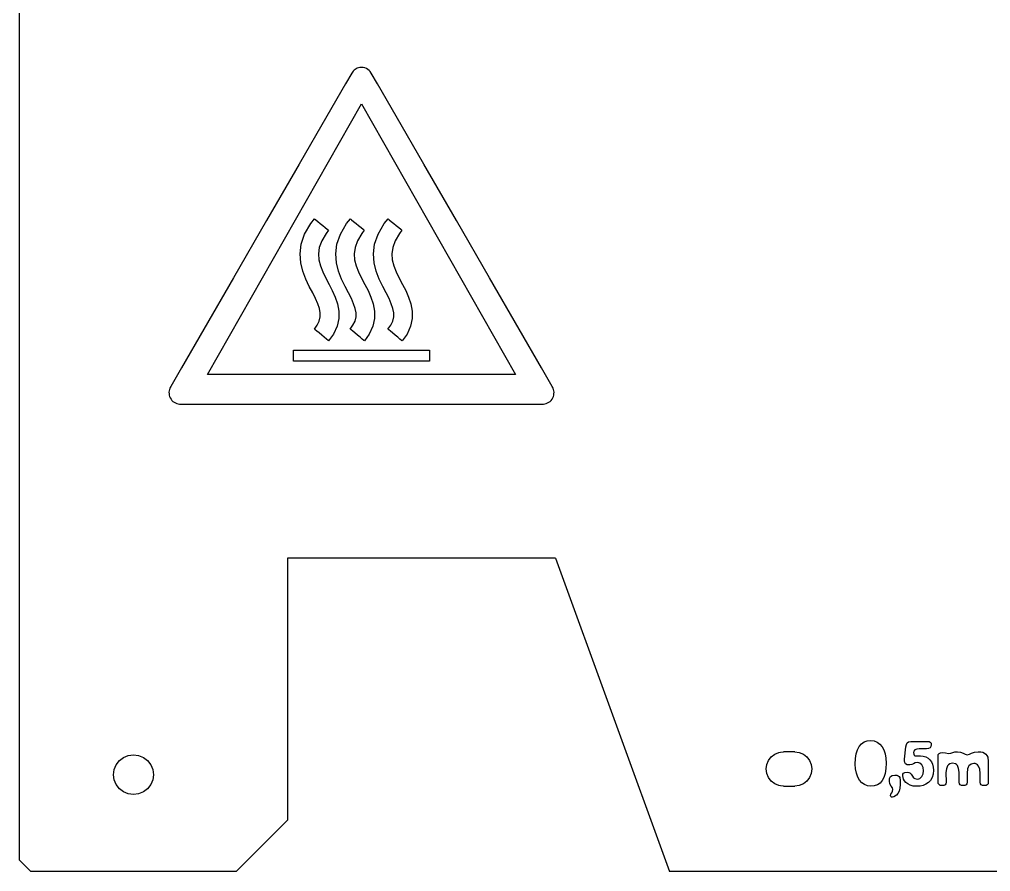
# Model space of a CAD drawing. Header units: metres. Extents: x 1009 to 1353, y 2479 to 2778.
# Drawn here: x 1009.3 to 1094.5, y 2479 to 2553.8 of the extents above; entities that cross this region are included whole.
import ezdxf

# ---------------------------------------------------------------- set-up
doc = ezdxf.new("R2010")
doc.units = ezdxf.units.M

msp = doc.modelspace()

# ---------------------------------------------------------------- linework, layer by layer
at = {"layer": 'COMPONENT10'}
for p, q in [((1040.758, 2534.934, 0), (1041.302, 2535.866, 0)), ((1041.302, 2535.866, 0), (1041.637, 2536.264, 0)), ((1041.637, 2536.264, 0), (1041.741, 2536.178, 0)), ((1041.741, 2536.178, 0), (1041.914, 2536.035, 0)), ((1041.914, 2536.035, 0), (1042.129, 2535.858, 0)), ((1042.129, 2535.858, 0), (1042.358, 2535.669, 0)), ((1042.358, 2535.669, 0), (1042.573, 2535.492, 0)), ((1040.456, 2534.047, 0), (1040.758, 2534.934, 0)), ((1042.65, 2534.967, 0), (1042.268, 2534.344, 0)), ((1042.573, 2535.492, 0), (1042.747, 2535.349, 0)), ((1042.851, 2535.263, 0), (1042.65, 2534.967, 0)), ((1042.747, 2535.349, 0), (1042.851, 2535.263, 0)), ((1040.355, 2533.208, 0), (1040.456, 2534.047, 0)), ((1042.268, 2534.344, 0), (1042.048, 2533.759, 0)), ((1040.417, 2532.416, 0), (1040.355, 2533.208, 0)), ((1042.048, 2533.759, 0), (1041.969, 2533.204, 0)), ((1041.969, 2533.204, 0), (1042.008, 2532.667, 0)), ((1040.6, 2531.674, 0), (1040.417, 2532.416, 0)), ((1042.008, 2532.667, 0), (1042.144, 2532.138, 0)), ((1040.865, 2530.981, 0), (1040.6, 2531.674, 0)), ((1042.144, 2532.138, 0), (1042.354, 2531.607, 0)), ((1042.354, 2531.607, 0), (1042.618, 2531.064, 0)), ((1041.171, 2530.338, 0), (1040.865, 2530.981, 0)), ((1042.618, 2531.064, 0), (1042.905, 2530.514, 0)), ((1041.471, 2529.761, 0), (1041.171, 2530.338, 0)), ((1041.719, 2529.269, 0), (1041.471, 2529.761, 0)), ((1042.905, 2530.514, 0), (1043.18, 2529.97, 0)), ((1043.18, 2529.97, 0), (1043.433, 2529.396, 0)), ((1041.919, 2528.822, 0), (1041.719, 2529.269, 0)), ((1043.433, 2529.396, 0), (1043.632, 2528.796, 0)), ((1042.061, 2528.411, 0), (1041.919, 2528.822, 0)), ((1042.136, 2528.026, 0), (1042.061, 2528.411, 0)), ((1042.134, 2527.656, 0), (1042.136, 2528.026, 0)), ((1043.632, 2528.796, 0), (1043.749, 2528.171, 0)), ((1043.749, 2528.171, 0), (1043.752, 2527.522, 0)), ((1041.863, 2526.924, 0), (1042.046, 2527.292, 0)), ((1042.046, 2527.292, 0), (1042.134, 2527.656, 0)), ((1043.752, 2527.522, 0), (1043.611, 2526.852, 0)), ((1041.625, 2526.597, 0), (1041.863, 2526.924, 0)), ((1041.69, 2526.542, 0), (1041.625, 2526.597, 0)), ((1041.836, 2526.419, 0), (1041.69, 2526.542, 0)), ((1042.035, 2526.252, 0), (1041.836, 2526.419, 0)), ((1043.611, 2526.852, 0), (1043.296, 2526.163, 0)), ((1042.26, 2526.064, 0), (1042.035, 2526.252, 0)), ((1042.483, 2525.877, 0), (1042.26, 2526.064, 0)), ((1042.676, 2525.714, 0), (1042.483, 2525.877, 0)), ((1042.812, 2525.6, 0), (1042.676, 2525.714, 0)), ((1042.864, 2525.557, 0), (1042.812, 2525.6, 0)), ((1043.296, 2526.163, 0), (1042.864, 2525.557, 0))]:
    msp.add_line(p, q, dxfattribs=at)
at = {"layer": 'COMPONENT6'}
for p, q in [((1082.698, 2489.339, 0), (1082.809, 2489.695, 0)), ((1082.809, 2489.695, 0), (1082.964, 2489.986, 0)), ((1082.964, 2489.986, 0), (1083.16, 2490.213, 0)), ((1083.16, 2490.213, 0), (1083.394, 2490.375, 0)), ((1083.394, 2490.375, 0), (1083.666, 2490.472, 0)), ((1083.666, 2490.472, 0), (1083.975, 2490.505, 0)), ((1083.975, 2490.505, 0), (1084.271, 2490.469, 0)), ((1084.271, 2490.469, 0), (1084.535, 2490.364, 0)), ((1084.535, 2490.364, 0), (1084.766, 2490.194, 0)), ((1084.766, 2490.194, 0), (1084.958, 2489.965, 0)), ((1084.958, 2489.965, 0), (1085.111, 2489.681, 0)), ((1085.111, 2489.681, 0), (1085.224, 2489.344, 0)), ((1086.941, 2488.88, 0), (1087.058, 2489.949, 0)), ((1087.058, 2489.949, 0), (1087.102, 2490.159, 0)), ((1087.102, 2490.159, 0), (1087.176, 2490.31, 0)), ((1087.176, 2490.31, 0), (1087.293, 2490.4, 0)), ((1087.293, 2490.4, 0), (1087.469, 2490.43, 0)), ((1087.469, 2490.43, 0), (1088.923, 2490.43, 0)), ((1087.847, 2489.677, 0), (1087.757, 2489.573, 0)), ((1087.997, 2489.75, 0), (1087.847, 2489.677, 0)), ((1088.208, 2489.774, 0), (1087.997, 2489.75, 0)), ((1088.864, 2489.774, 0), (1088.208, 2489.774, 0)), ((1089.037, 2489.796, 0), (1088.864, 2489.774, 0)), ((1088.923, 2490.43, 0), (1089.077, 2490.411, 0)), ((1089.166, 2489.862, 0), (1089.037, 2489.796, 0)), ((1089.077, 2490.411, 0), (1089.187, 2490.354, 0)), ((1089.248, 2489.972, 0), (1089.166, 2489.862, 0)), ((1089.187, 2490.354, 0), (1089.253, 2490.259, 0)), ((1089.275, 2490.126, 0), (1089.248, 2489.972, 0)), ((1089.253, 2490.259, 0), (1089.275, 2490.126, 0)), ((1082.609, 2488.436, 0), (1082.631, 2488.919, 0)), ((1082.631, 2488.919, 0), (1082.698, 2489.339, 0)), ((1085.224, 2489.344, 0), (1085.295, 2488.959, 0)), ((1085.295, 2488.959, 0), (1085.318, 2488.53, 0)), ((1086.929, 2488.792, 0), (1086.941, 2488.88, 0)), ((1087.757, 2489.573, 0), (1087.727, 2489.456, 0)), ((1087.727, 2489.456, 0), (1087.739, 2489.319, 0)), ((1087.739, 2489.319, 0), (1087.777, 2489.224, 0)), ((1087.777, 2489.224, 0), (1087.848, 2489.169, 0)), ((1087.848, 2489.169, 0), (1087.961, 2489.15, 0)), ((1087.961, 2489.15, 0), (1088.167, 2489.156, 0)), ((1088.167, 2489.156, 0), (1088.325, 2489.162, 0)), ((1088.325, 2489.162, 0), (1088.568, 2489.14, 0)), ((1088.568, 2489.14, 0), (1088.791, 2489.074, 0)), ((1088.791, 2489.074, 0), (1088.989, 2488.966, 0)), ((1088.989, 2488.966, 0), (1089.155, 2488.819, 0)), ((1089.155, 2488.819, 0), (1089.288, 2488.635, 0)), ((1089.869, 2489.139, 0), (1089.892, 2489.274, 0)), ((1089.869, 2486.888, 0), (1089.869, 2489.139, 0)), ((1089.892, 2489.274, 0), (1089.963, 2489.374, 0)), ((1089.963, 2489.374, 0), (1090.08, 2489.436, 0)), ((1090.08, 2489.436, 0), (1090.244, 2489.456, 0)), ((1090.244, 2489.456, 0), (1090.534, 2489.415, 0)), ((1090.534, 2489.415, 0), (1090.795, 2489.374, 0)), ((1090.795, 2489.374, 0), (1090.977, 2489.397, 0)), ((1090.977, 2489.397, 0), (1091.153, 2489.45, 0)), ((1091.153, 2489.45, 0), (1091.341, 2489.503, 0)), ((1091.341, 2489.503, 0), (1091.569, 2489.526, 0)), ((1091.569, 2489.526, 0), (1091.851, 2489.485, 0)), ((1091.851, 2489.485, 0), (1092.065, 2489.392, 0)), ((1092.065, 2489.392, 0), (1092.247, 2489.298, 0)), ((1092.247, 2489.298, 0), (1092.437, 2489.257, 0)), ((1092.437, 2489.257, 0), (1092.619, 2489.298, 0)), ((1092.619, 2489.298, 0), (1092.815, 2489.392, 0)), ((1092.815, 2489.392, 0), (1093.064, 2489.485, 0)), ((1093.064, 2489.485, 0), (1093.399, 2489.526, 0)), ((1093.399, 2489.526, 0), (1093.612, 2489.513, 0)), ((1093.612, 2489.513, 0), (1093.794, 2489.472, 0)), ((1093.794, 2489.472, 0), (1093.946, 2489.404, 0)), ((1093.946, 2489.404, 0), (1094.067, 2489.309, 0)), ((1094.067, 2489.309, 0), (1094.159, 2489.188, 0)), ((1094.159, 2489.188, 0), (1094.225, 2489.041, 0)), ((1094.225, 2489.041, 0), (1094.278, 2488.67, 0)), ((1082.634, 2488.016, 0), (1082.609, 2488.436, 0)), ((1082.709, 2487.636, 0), (1082.634, 2488.016, 0)), ((1085.297, 2488.042, 0), (1085.233, 2487.623, 0)), ((1085.318, 2488.53, 0), (1085.297, 2488.042, 0)), ((1086.929, 2488.716, 0), (1086.929, 2488.792, 0)), ((1086.953, 2488.565, 0), (1086.929, 2488.716, 0)), ((1087.026, 2488.454, 0), (1086.953, 2488.565, 0)), ((1087.165, 2488.386, 0), (1087.026, 2488.454, 0)), ((1087.387, 2488.364, 0), (1087.165, 2488.386, 0)), ((1087.577, 2488.396, 0), (1087.387, 2488.364, 0)), ((1087.718, 2488.469, 0), (1087.577, 2488.396, 0)), ((1087.868, 2488.542, 0), (1087.718, 2488.469, 0)), ((1088.09, 2488.575, 0), (1087.868, 2488.542, 0)), ((1088.285, 2488.523, 0), (1088.09, 2488.575, 0)), ((1088.448, 2488.37, 0), (1088.285, 2488.523, 0)), ((1088.558, 2488.134, 0), (1088.448, 2488.37, 0)), ((1088.595, 2487.837, 0), (1088.558, 2488.134, 0)), ((1089.288, 2488.635, 0), (1089.389, 2488.418, 0)), ((1089.389, 2488.418, 0), (1089.453, 2488.17, 0)), ((1089.453, 2488.17, 0), (1089.474, 2487.896, 0)), ((1090.598, 2488.03, 0), (1090.561, 2487.685, 0)), ((1090.708, 2488.289, 0), (1090.598, 2488.03, 0)), ((1090.79, 2488.384, 0), (1090.708, 2488.289, 0)), ((1090.891, 2488.452, 0), (1090.79, 2488.384, 0)), ((1091.01, 2488.493, 0), (1090.891, 2488.452, 0)), ((1091.147, 2488.506, 0), (1091.01, 2488.493, 0)), ((1091.393, 2488.456, 0), (1091.147, 2488.506, 0)), ((1091.49, 2488.392, 0), (1091.393, 2488.456, 0)), ((1091.569, 2488.304, 0), (1091.49, 2488.392, 0)), ((1091.674, 2488.057, 0), (1091.569, 2488.304, 0)), ((1091.71, 2487.72, 0), (1091.674, 2488.057, 0)), ((1092.455, 2488.03, 0), (1092.414, 2487.65, 0)), ((1092.506, 2488.176, 0), (1092.455, 2488.03, 0)), ((1092.578, 2488.292, 0), (1092.506, 2488.176, 0)), ((1092.765, 2488.444, 0), (1092.578, 2488.292, 0)), ((1093, 2488.494, 0), (1092.765, 2488.444, 0)), ((1093.129, 2488.48, 0), (1093, 2488.494, 0)), ((1093.242, 2488.437, 0), (1093.129, 2488.48, 0)), ((1093.339, 2488.366, 0), (1093.242, 2488.437, 0)), ((1093.419, 2488.266, 0), (1093.339, 2488.366, 0)), ((1093.526, 2487.989, 0), (1093.419, 2488.266, 0)), ((1093.562, 2487.615, 0), (1093.526, 2487.989, 0)), ((1094.278, 2488.67, 0), (1094.278, 2486.852, 0)), ((1082.828, 2487.303, 0), (1082.709, 2487.636, 0)), ((1082.984, 2487.023, 0), (1082.828, 2487.303, 0)), ((1085.127, 2487.273, 0), (1084.978, 2486.991, 0)), ((1085.233, 2487.623, 0), (1085.127, 2487.273, 0)), ((1085.598, 2486.953, 0), (1085.621, 2487.186, 0)), ((1085.621, 2487.186, 0), (1085.689, 2487.346, 0)), ((1085.689, 2487.346, 0), (1085.832, 2487.439, 0)), ((1085.832, 2487.439, 0), (1086.079, 2487.469, 0)), ((1086.079, 2487.469, 0), (1086.248, 2487.455, 0)), ((1086.248, 2487.455, 0), (1086.369, 2487.411, 0)), ((1086.369, 2487.411, 0), (1086.451, 2487.34, 0)), ((1086.451, 2487.34, 0), (1086.506, 2487.247, 0)), ((1086.506, 2487.247, 0), (1086.547, 2486.989, 0)), ((1086.777, 2487.405, 0), (1086.793, 2487.539, 0)), ((1086.838, 2487.123, 0), (1086.777, 2487.405, 0)), ((1086.793, 2487.539, 0), (1086.841, 2487.639, 0)), ((1086.92, 2486.969, 0), (1086.838, 2487.123, 0)), ((1086.841, 2487.639, 0), (1086.951, 2487.701, 0)), ((1086.951, 2487.701, 0), (1087.152, 2487.721, 0)), ((1087.152, 2487.721, 0), (1087.299, 2487.709, 0)), ((1087.299, 2487.709, 0), (1087.404, 2487.663, 0)), ((1087.404, 2487.663, 0), (1087.501, 2487.56, 0)), ((1087.501, 2487.56, 0), (1087.621, 2487.381, 0)), ((1087.621, 2487.381, 0), (1087.729, 2487.239, 0)), ((1087.729, 2487.239, 0), (1087.841, 2487.164, 0)), ((1087.841, 2487.164, 0), (1088.043, 2487.123, 0)), ((1088.043, 2487.123, 0), (1088.175, 2487.139, 0)), ((1088.175, 2487.139, 0), (1088.287, 2487.187, 0)), ((1088.287, 2487.187, 0), (1088.46, 2487.357, 0)), ((1088.46, 2487.357, 0), (1088.562, 2487.588, 0)), ((1088.562, 2487.588, 0), (1088.595, 2487.837, 0)), ((1089.351, 2487.255, 0), (1089.208, 2487.012, 0)), ((1089.443, 2487.548, 0), (1089.351, 2487.255, 0)), ((1089.474, 2487.896, 0), (1089.443, 2487.548, 0)), ((1090.561, 2487.685, 0), (1090.573, 2486.852, 0)), ((1091.721, 2486.852, 0), (1091.71, 2487.72, 0)), ((1092.414, 2487.65, 0), (1092.426, 2486.852, 0)), ((1093.574, 2486.852, 0), (1093.562, 2487.615, 0)), ((1083.179, 2486.8, 0), (1082.984, 2487.023, 0)), ((1083.41, 2486.634, 0), (1083.179, 2486.8, 0)), ((1083.671, 2486.53, 0), (1083.41, 2486.634, 0)), ((1083.958, 2486.496, 0), (1083.671, 2486.53, 0)), ((1084.277, 2486.527, 0), (1083.958, 2486.496, 0)), ((1084.553, 2486.62, 0), (1084.277, 2486.527, 0)), ((1084.787, 2486.775, 0), (1084.553, 2486.62, 0)), ((1084.978, 2486.991, 0), (1084.787, 2486.775, 0)), ((1085.636, 2486.695, 0), (1085.598, 2486.953, 0)), ((1085.762, 2486.508, 0), (1085.636, 2486.695, 0)), ((1085.868, 2486.364, 0), (1085.762, 2486.508, 0)), ((1085.903, 2486.214, 0), (1085.868, 2486.364, 0)), ((1086.523, 2486.323, 0), (1086.451, 2486.062, 0)), ((1086.547, 2486.66, 0), (1086.523, 2486.323, 0)), ((1086.547, 2486.989, 0), (1086.547, 2486.66, 0)), ((1087.044, 2486.824, 0), (1086.92, 2486.969, 0)), ((1087.211, 2486.695, 0), (1087.044, 2486.824, 0)), ((1087.425, 2486.587, 0), (1087.211, 2486.695, 0)), ((1087.692, 2486.514, 0), (1087.425, 2486.587, 0)), ((1088.02, 2486.49, 0), (1087.692, 2486.514, 0)), ((1088.293, 2486.51, 0), (1088.02, 2486.49, 0)), ((1088.559, 2486.569, 0), (1088.293, 2486.51, 0)), ((1088.808, 2486.671, 0), (1088.559, 2486.569, 0)), ((1089.026, 2486.818, 0), (1088.808, 2486.671, 0)), ((1089.208, 2487.012, 0), (1089.026, 2486.818, 0)), ((1089.891, 2486.739, 0), (1089.869, 2486.888, 0)), ((1089.957, 2486.633, 0), (1089.891, 2486.739, 0)), ((1090.067, 2486.569, 0), (1089.957, 2486.633, 0)), ((1090.221, 2486.548, 0), (1090.067, 2486.569, 0)), ((1090.375, 2486.567, 0), (1090.221, 2486.548, 0)), ((1090.485, 2486.624, 0), (1090.375, 2486.567, 0)), ((1090.551, 2486.719, 0), (1090.485, 2486.624, 0)), ((1090.573, 2486.852, 0), (1090.551, 2486.719, 0)), ((1091.743, 2486.719, 0), (1091.721, 2486.852, 0)), ((1091.809, 2486.624, 0), (1091.743, 2486.719, 0)), ((1091.919, 2486.567, 0), (1091.809, 2486.624, 0)), ((1092.073, 2486.548, 0), (1091.919, 2486.567, 0)), ((1092.228, 2486.567, 0), (1092.073, 2486.548, 0)), ((1092.338, 2486.624, 0), (1092.228, 2486.567, 0)), ((1092.404, 2486.719, 0), (1092.338, 2486.624, 0)), ((1092.426, 2486.852, 0), (1092.404, 2486.719, 0)), ((1093.596, 2486.719, 0), (1093.574, 2486.852, 0)), ((1093.662, 2486.624, 0), (1093.596, 2486.719, 0)), ((1093.772, 2486.567, 0), (1093.662, 2486.624, 0)), ((1093.926, 2486.548, 0), (1093.772, 2486.567, 0)), ((1094.08, 2486.567, 0), (1093.926, 2486.548, 0)), ((1094.19, 2486.624, 0), (1094.08, 2486.567, 0)), ((1094.256, 2486.719, 0), (1094.19, 2486.624, 0)), ((1094.278, 2486.852, 0), (1094.256, 2486.719, 0)), ((1085.704, 2485.675, 0), (1085.736, 2485.81, 0)), ((1085.742, 2485.59, 0), (1085.704, 2485.675, 0)), ((1085.736, 2485.81, 0), (1085.803, 2485.927, 0)), ((1085.795, 2485.548, 0), (1085.742, 2485.59, 0)), ((1085.88, 2485.534, 0), (1085.795, 2485.548, 0)), ((1085.803, 2485.927, 0), (1085.871, 2486.053, 0)), ((1085.871, 2486.053, 0), (1085.903, 2486.214, 0)), ((1086.003, 2485.569, 0), (1085.88, 2485.534, 0)), ((1086.231, 2485.722, 0), (1086.003, 2485.569, 0)), ((1086.347, 2485.865, 0), (1086.231, 2485.722, 0)), ((1086.451, 2486.062, 0), (1086.347, 2485.865, 0))]:
    msp.add_line(p, q, dxfattribs=at)
at = {"layer": 'COMPONENT7'}
for p, q in [((1034.314, 2534.934, 0), (1034.858, 2535.866, 0)), ((1034.858, 2535.866, 0), (1035.193, 2536.264, 0)), ((1035.193, 2536.264, 0), (1035.297, 2536.178, 0)), ((1035.297, 2536.178, 0), (1035.471, 2536.035, 0)), ((1035.471, 2536.035, 0), (1035.686, 2535.858, 0)), ((1035.686, 2535.858, 0), (1035.915, 2535.669, 0)), ((1035.915, 2535.669, 0), (1036.13, 2535.492, 0)), ((1034.012, 2534.047, 0), (1034.314, 2534.934, 0)), ((1036.206, 2534.967, 0), (1035.824, 2534.344, 0)), ((1036.13, 2535.492, 0), (1036.303, 2535.349, 0)), ((1036.407, 2535.263, 0), (1036.206, 2534.967, 0)), ((1036.303, 2535.349, 0), (1036.407, 2535.263, 0)), ((1033.912, 2533.208, 0), (1034.012, 2534.047, 0)), ((1035.824, 2534.344, 0), (1035.605, 2533.759, 0)), ((1033.974, 2532.416, 0), (1033.912, 2533.208, 0)), ((1035.605, 2533.759, 0), (1035.525, 2533.204, 0)), ((1035.525, 2533.204, 0), (1035.565, 2532.667, 0)), ((1034.157, 2531.674, 0), (1033.974, 2532.416, 0)), ((1035.565, 2532.667, 0), (1035.701, 2532.138, 0)), ((1034.422, 2530.981, 0), (1034.157, 2531.674, 0)), ((1035.701, 2532.138, 0), (1035.911, 2531.607, 0)), ((1035.911, 2531.607, 0), (1036.175, 2531.064, 0)), ((1034.728, 2530.338, 0), (1034.422, 2530.981, 0)), ((1036.175, 2531.064, 0), (1036.462, 2530.514, 0)), ((1035.028, 2529.761, 0), (1034.728, 2530.338, 0)), ((1035.276, 2529.269, 0), (1035.028, 2529.761, 0)), ((1036.462, 2530.514, 0), (1036.737, 2529.97, 0)), ((1036.737, 2529.97, 0), (1036.989, 2529.396, 0)), ((1035.476, 2528.822, 0), (1035.276, 2529.269, 0)), ((1036.989, 2529.396, 0), (1037.189, 2528.796, 0)), ((1035.618, 2528.411, 0), (1035.476, 2528.822, 0)), ((1035.692, 2528.026, 0), (1035.618, 2528.411, 0)), ((1035.69, 2527.656, 0), (1035.692, 2528.026, 0)), ((1037.189, 2528.796, 0), (1037.305, 2528.171, 0)), ((1037.305, 2528.171, 0), (1037.308, 2527.522, 0)), ((1035.419, 2526.924, 0), (1035.602, 2527.292, 0)), ((1035.602, 2527.292, 0), (1035.69, 2527.656, 0)), ((1037.308, 2527.522, 0), (1037.167, 2526.852, 0)), ((1035.181, 2526.597, 0), (1035.419, 2526.924, 0)), ((1035.246, 2526.542, 0), (1035.181, 2526.597, 0)), ((1035.392, 2526.419, 0), (1035.246, 2526.542, 0)), ((1035.592, 2526.252, 0), (1035.392, 2526.419, 0)), ((1037.167, 2526.852, 0), (1036.852, 2526.163, 0)), ((1035.816, 2526.064, 0), (1035.592, 2526.252, 0)), ((1036.039, 2525.877, 0), (1035.816, 2526.064, 0)), ((1036.233, 2525.714, 0), (1036.039, 2525.877, 0)), ((1036.369, 2525.6, 0), (1036.233, 2525.714, 0)), ((1036.42, 2525.557, 0), (1036.369, 2525.6, 0)), ((1036.852, 2526.163, 0), (1036.42, 2525.557, 0))]:
    msp.add_line(p, q, dxfattribs=at)
at = {"layer": 'COMPONENT9'}
for p, q in [((1037.452, 2534.934, 0), (1037.996, 2535.866, 0)), ((1037.996, 2535.866, 0), (1038.331, 2536.264, 0)), ((1038.331, 2536.264, 0), (1038.435, 2536.178, 0)), ((1038.435, 2536.178, 0), (1038.609, 2536.035, 0)), ((1038.609, 2536.035, 0), (1038.824, 2535.858, 0)), ((1038.824, 2535.858, 0), (1039.053, 2535.669, 0)), ((1039.053, 2535.669, 0), (1039.268, 2535.492, 0)), ((1037.15, 2534.047, 0), (1037.452, 2534.934, 0)), ((1039.344, 2534.967, 0), (1038.962, 2534.344, 0)), ((1039.268, 2535.492, 0), (1039.441, 2535.349, 0)), ((1039.545, 2535.263, 0), (1039.344, 2534.967, 0)), ((1039.441, 2535.349, 0), (1039.545, 2535.263, 0)), ((1037.05, 2533.208, 0), (1037.15, 2534.047, 0)), ((1038.962, 2534.344, 0), (1038.743, 2533.759, 0)), ((1037.112, 2532.416, 0), (1037.05, 2533.208, 0)), ((1038.743, 2533.759, 0), (1038.664, 2533.204, 0)), ((1038.664, 2533.204, 0), (1038.703, 2532.667, 0)), ((1037.295, 2531.674, 0), (1037.112, 2532.416, 0)), ((1038.703, 2532.667, 0), (1038.839, 2532.138, 0)), ((1037.56, 2530.981, 0), (1037.295, 2531.674, 0)), ((1038.839, 2532.138, 0), (1039.049, 2531.607, 0)), ((1039.049, 2531.607, 0), (1039.313, 2531.064, 0)), ((1037.866, 2530.338, 0), (1037.56, 2530.981, 0)), ((1039.313, 2531.064, 0), (1039.6, 2530.514, 0)), ((1038.166, 2529.761, 0), (1037.866, 2530.338, 0)), ((1038.414, 2529.269, 0), (1038.166, 2529.761, 0)), ((1039.6, 2530.514, 0), (1039.875, 2529.97, 0)), ((1039.875, 2529.97, 0), (1040.127, 2529.396, 0)), ((1038.614, 2528.822, 0), (1038.414, 2529.269, 0)), ((1040.127, 2529.396, 0), (1040.327, 2528.796, 0)), ((1038.756, 2528.411, 0), (1038.614, 2528.822, 0)), ((1038.83, 2528.026, 0), (1038.756, 2528.411, 0)), ((1038.828, 2527.656, 0), (1038.83, 2528.026, 0)), ((1040.327, 2528.796, 0), (1040.443, 2528.171, 0)), ((1040.443, 2528.171, 0), (1040.446, 2527.522, 0)), ((1038.557, 2526.924, 0), (1038.74, 2527.292, 0)), ((1038.74, 2527.292, 0), (1038.828, 2527.656, 0)), ((1040.446, 2527.522, 0), (1040.305, 2526.852, 0)), ((1038.319, 2526.597, 0), (1038.557, 2526.924, 0)), ((1038.384, 2526.542, 0), (1038.319, 2526.597, 0)), ((1038.53, 2526.419, 0), (1038.384, 2526.542, 0)), ((1038.73, 2526.252, 0), (1038.53, 2526.419, 0)), ((1040.305, 2526.852, 0), (1039.99, 2526.163, 0)), ((1038.954, 2526.064, 0), (1038.73, 2526.252, 0)), ((1039.177, 2525.877, 0), (1038.954, 2526.064, 0)), ((1039.371, 2525.714, 0), (1039.177, 2525.877, 0)), ((1039.507, 2525.6, 0), (1039.371, 2525.714, 0)), ((1039.558, 2525.557, 0), (1039.507, 2525.6, 0)), ((1039.99, 2526.163, 0), (1039.558, 2525.557, 0))]:
    msp.add_line(p, q, dxfattribs=at)
at = {"layer": 'GROUP0'}
for p, q in [((1009.305, 2480.008, 0), (1009.302, 2777.008, 0)), ((1032.806, 2506.508, 0), (1032.806, 2483.508, 0)), ((1056.305, 2506.508, 0), (1032.806, 2506.508, 0)), ((1056.305, 2506.508, 0), (1066.306, 2479.008, 0)), ((1018.068, 2488.746, 0), (1018.43, 2489.024, 0)), ((1018.43, 2489.024, 0), (1018.852, 2489.199, 0)), ((1018.852, 2489.199, 0), (1019.305, 2489.258, 0)), ((1019.305, 2489.258, 0), (1019.758, 2489.199, 0)), ((1019.758, 2489.199, 0), (1020.18, 2489.024, 0)), ((1020.18, 2489.024, 0), (1020.543, 2488.746, 0)), ((1075.006, 2488.758, 0), (1075.245, 2489.068, 0)), ((1075.245, 2489.068, 0), (1075.555, 2489.307, 0)), ((1075.555, 2489.307, 0), (1075.917, 2489.457, 0)), ((1075.917, 2489.457, 0), (1076.055, 2489.475, 0)), ((1076.055, 2489.475, 0), (1076.305, 2489.508, 0)), ((1077.305, 2489.508, 0), (1076.305, 2489.508, 0)), ((1077.305, 2489.508, 0), (1077.694, 2489.457, 0)), ((1077.694, 2489.457, 0), (1078.055, 2489.307, 0)), ((1078.055, 2489.307, 0), (1078.366, 2489.068, 0)), ((1078.366, 2489.068, 0), (1078.604, 2488.758, 0)), ((1017.555, 2487.508, 0), (1017.615, 2487.961, 0)), ((1017.615, 2487.961, 0), (1017.79, 2488.383, 0)), ((1017.79, 2488.383, 0), (1018.068, 2488.746, 0)), ((1020.543, 2488.746, 0), (1020.821, 2488.383, 0)), ((1020.821, 2488.383, 0), (1020.996, 2487.961, 0)), ((1020.996, 2487.961, 0), (1021.055, 2487.508, 0)), ((1074.805, 2488.008, 0), (1074.856, 2488.396, 0)), ((1074.856, 2487.62, 0), (1074.805, 2488.008, 0)), ((1074.856, 2488.396, 0), (1075.006, 2488.758, 0)), ((1078.604, 2488.758, 0), (1078.754, 2488.396, 0)), ((1078.754, 2488.396, 0), (1078.805, 2488.008, 0)), ((1078.805, 2488.008, 0), (1078.754, 2487.62, 0)), ((1017.615, 2487.055), (1017.555, 2487.508, 0)), ((1021.055, 2487.508, 0), (1020.996, 2487.055, 0)), ((1075.006, 2487.258, 0), (1074.856, 2487.62, 0)), ((1075.245, 2486.947, 0), (1075.006, 2487.258, 0)), ((1078.604, 2487.258, 0), (1078.366, 2486.947, 0)), ((1078.754, 2487.62, 0), (1078.604, 2487.258, 0)), ((1017.79, 2486.633), (1017.615, 2487.055)), ((1018.068, 2486.271), (1017.79, 2486.633)), ((1018.43, 2485.993), (1018.068, 2486.271)), ((1020.543, 2486.271, 0), (1020.18, 2485.993, 0)), ((1020.821, 2486.633, 0), (1020.543, 2486.271, 0)), ((1020.996, 2487.055, 0), (1020.821, 2486.633, 0)), ((1075.555, 2486.709, 0), (1075.245, 2486.947, 0)), ((1075.917, 2486.559, 0), (1075.555, 2486.709, 0)), ((1076.055, 2486.541, 0), (1075.917, 2486.559, 0)), ((1076.305, 2486.508, 0), (1076.055, 2486.541, 0)), ((1076.305, 2486.508, 0), (1077.305, 2486.508, 0)), ((1077.694, 2486.559, 0), (1077.305, 2486.508, 0)), ((1078.055, 2486.709, 0), (1077.694, 2486.559, 0)), ((1078.366, 2486.947, 0), (1078.055, 2486.709, 0)), ((1018.852, 2485.818), (1018.43, 2485.993)), ((1019.305, 2485.758, 0), (1018.852, 2485.818)), ((1019.758, 2485.818, 0), (1019.305, 2485.758, 0)), ((1020.18, 2485.993, 0), (1019.758, 2485.818, 0)), ((1028.305, 2479.008, 0), (1032.806, 2483.508, 0)), ((1010.305, 2479.008, 0), (1009.305, 2480.008, 0)), ((1028.305, 2479.008, 0), (1010.305, 2479.008, 0)), ((1293.306, 2479.011, 0), (1066.306, 2479.008, 0))]:
    msp.add_line(p, q, dxfattribs=at)
at = {"layer": 'GROUP4'}
for p, q in [((1038.658, 2549.301, 0), (1038.579, 2549.226, 0)), ((1038.744, 2549.367, 0), (1038.658, 2549.301, 0)), ((1038.838, 2549.424, 0), (1038.744, 2549.367, 0)), ((1038.938, 2549.47, 0), (1038.838, 2549.424, 0)), ((1039.044, 2549.506, 0), (1038.938, 2549.47, 0)), ((1039.155, 2549.529, 0), (1039.044, 2549.506, 0)), ((1039.307, 2549.541, 0), (1039.155, 2549.529, 0)), ((1039.455, 2549.531, 0), (1039.307, 2549.541, 0)), ((1039.597, 2549.499, 0), (1039.455, 2549.531, 0)), ((1039.732, 2549.447, 0), (1039.597, 2549.499, 0)), ((1039.857, 2549.375, 0), (1039.732, 2549.447, 0)), ((1039.972, 2549.285, 0), (1039.857, 2549.375, 0)), ((1040.073, 2549.179, 0), (1039.972, 2549.285, 0)), ((1038.449, 2549.052, 0), (1037.912, 2548.122, 0)), ((1038.509, 2549.143, 0), (1038.449, 2549.052, 0)), ((1038.579, 2549.226, 0), (1038.509, 2549.143, 0)), ((1040.158, 2549.056, 0), (1040.073, 2549.179, 0)), ((1040.698, 2548.122, 0), (1040.158, 2549.056, 0)), ((1037.912, 2548.122, 0), (1036.258, 2545.258, 0)), ((1042.351, 2545.258, 0), (1040.698, 2548.122, 0)), ((1025.792, 2522.598, 0), (1039.305, 2546.362, 0)), ((1039.305, 2546.362, 0), (1052.798, 2522.598, 0)), ((1036.258, 2545.258, 0), (1033.831, 2541.052, 0)), ((1044.779, 2541.052, 0), (1042.351, 2545.258, 0)), ((1033.831, 2541.052, 0), (1030.986, 2536.124, 0)), ((1047.623, 2536.124, 0), (1044.779, 2541.052, 0)), ((1030.986, 2536.124, 0), (1028.082, 2531.093, 0)), ((1050.528, 2531.093, 0), (1047.623, 2536.124, 0)), ((1028.082, 2531.093, 0), (1025.475, 2526.578, 0)), ((1053.134, 2526.578, 0), (1050.528, 2531.093, 0)), ((1025.475, 2526.578, 0), (1023.524, 2523.198, 0)), ((1055.085, 2523.198, 0), (1053.134, 2526.578, 0)), ((1033.332, 2523.792, 0), (1033.332, 2524.747, 0)), ((1033.332, 2524.747, 0), (1045.269, 2524.747, 0)), ((1045.269, 2524.747, 0), (1045.269, 2523.792, 0)), ((1045.269, 2523.792, 0), (1033.332, 2523.792, 0)), ((1023.524, 2523.198, 0), (1022.585, 2521.572, 0)), ((1056.024, 2521.572, 0), (1055.085, 2523.198, 0)), ((1052.798, 2522.598, 0), (1025.792, 2522.598, 0)), ((1022.461, 2521.301, 0), (1022.432, 2521.176, 0)), ((1022.505, 2521.421, 0), (1022.461, 2521.301, 0)), ((1022.585, 2521.572, 0), (1022.505, 2521.421, 0)), ((1056.105, 2521.421, 0), (1056.024, 2521.572, 0)), ((1056.149, 2521.301, 0), (1056.105, 2521.421, 0)), ((1056.177, 2521.176, 0), (1056.149, 2521.301, 0)), ((1022.432, 2521.176, 0), (1022.42, 2521.049, 0)), ((1022.42, 2521.049, 0), (1022.423, 2520.921, 0)), ((1022.423, 2520.921, 0), (1022.443, 2520.795, 0)), ((1022.443, 2520.795, 0), (1022.478, 2520.672, 0)), ((1022.478, 2520.672, 0), (1022.529, 2520.555, 0)), ((1022.529, 2520.555, 0), (1022.597, 2520.444, 0)), ((1022.597, 2520.444, 0), (1022.677, 2520.343, 0)), ((1022.677, 2520.343, 0), (1022.769, 2520.253, 0)), ((1055.84, 2520.253, 0), (1055.932, 2520.343, 0)), ((1055.932, 2520.343, 0), (1056.013, 2520.444, 0)), ((1056.013, 2520.444, 0), (1056.08, 2520.555, 0)), ((1056.08, 2520.555, 0), (1056.131, 2520.672, 0)), ((1056.131, 2520.672, 0), (1056.166, 2520.795, 0)), ((1056.166, 2520.795, 0), (1056.186, 2520.921, 0)), ((1056.189, 2521.049, 0), (1056.177, 2521.176, 0)), ((1056.186, 2520.921, 0), (1056.189, 2521.049, 0)), ((1022.769, 2520.253, 0), (1022.871, 2520.176, 0)), ((1022.871, 2520.176, 0), (1022.982, 2520.113, 0)), ((1022.982, 2520.113, 0), (1023.1, 2520.063, 0)), ((1023.1, 2520.063, 0), (1023.225, 2520.03, 0)), ((1023.225, 2520.03, 0), (1023.354, 2520.013, 0)), ((1023.354, 2520.013, 0), (1023.839, 2520.012, 0)), ((1023.839, 2520.012, 0), (1026.471, 2520.012, 0)), ((1026.471, 2520.012, 0), (1030.89, 2520.012, 0)), ((1030.89, 2520.012, 0), (1036.38, 2520.012, 0)), ((1036.38, 2520.012, 0), (1042.229, 2520.012, 0)), ((1042.229, 2520.012, 0), (1047.72, 2520.012, 0)), ((1047.72, 2520.012, 0), (1052.138, 2520.012, 0)), ((1052.138, 2520.012, 0), (1054.77, 2520.012, 0)), ((1054.77, 2520.012, 0), (1055.256, 2520.013, 0)), ((1055.256, 2520.013, 0), (1055.384, 2520.03, 0)), ((1055.384, 2520.03, 0), (1055.509, 2520.063, 0)), ((1055.509, 2520.063, 0), (1055.627, 2520.113, 0)), ((1055.627, 2520.113, 0), (1055.738, 2520.176, 0)), ((1055.738, 2520.176, 0), (1055.84, 2520.253, 0))]:
    msp.add_line(p, q, dxfattribs=at)

doc.saveas('drawing.dxf')
